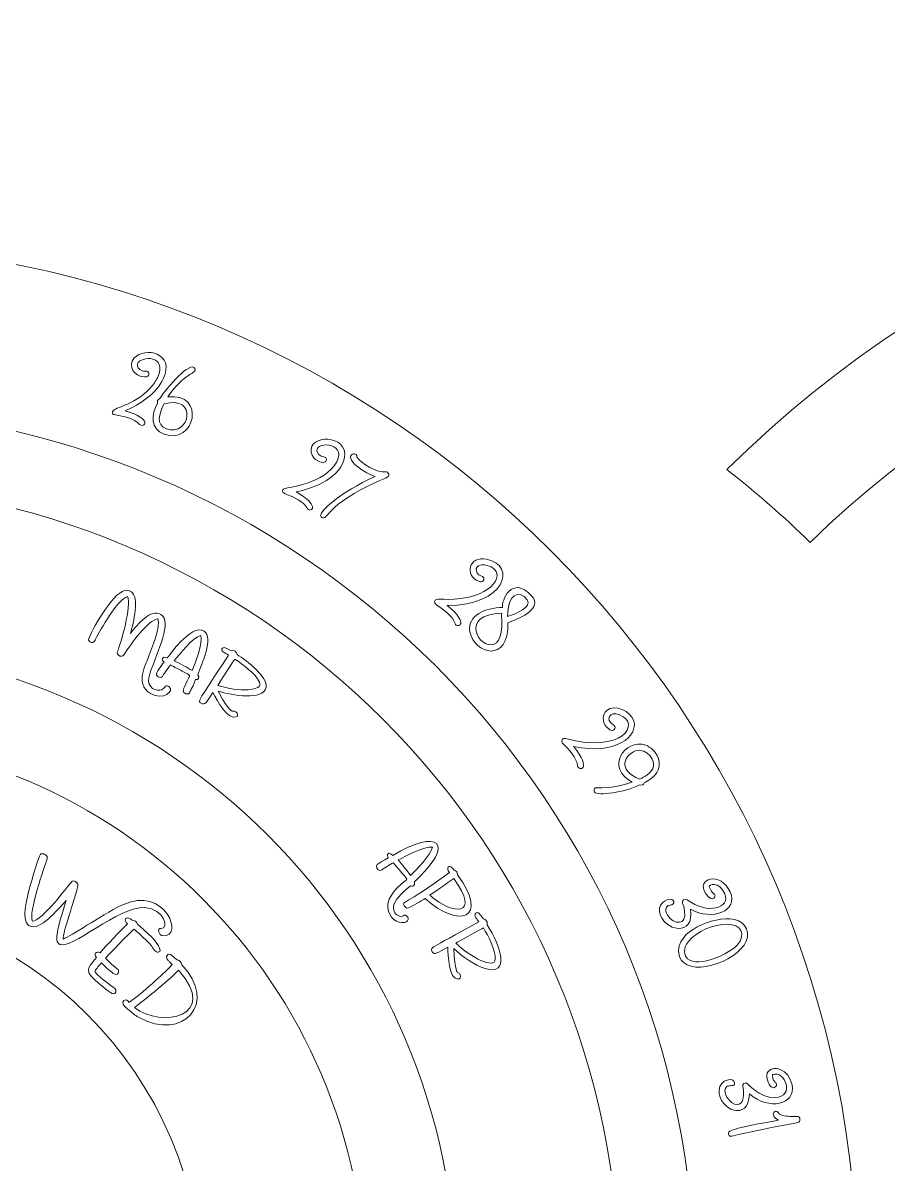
# Model space of a CAD drawing. Header units: inches. Extents: x 0.4 to 23.6, y -0.3 to 8.3.
# Drawn here: x 9.722 to 12.653, y 4.42 to 8.289 of the extents above; entities that cross this region are included whole.
import ezdxf

# ---------------------------------------------------------------- set-up
doc = ezdxf.new("R2010")
doc.units = ezdxf.units.IN
doc.header["$MEASUREMENT"] = 0
doc.layers.add('_U+0421_U+043B_U+043E_U+0439 1', color=7, linetype='Continuous')

msp = doc.modelspace()

# ---------------------------------------------------------------- linework, layer by layer
at = {"layer": '_U+0421_U+043B_U+043E_U+0439 1', "color": 1, "lineweight": 9, "true_color": 0xff0000}
for points in [[(17.3236, 6.5278), (17.4139, 6.6153), (17.5083, 6.6972), (17.6069, 6.775), (16.0694, 8.2889), (13.6236, 8.2694), (12.1069, 6.775), (12.2056, 6.6972), (12.3, 6.6153), (12.3889, 6.5278), (13.7667, 7.8653), (15.9486, 7.8639), (17.3236, 6.5278)], [(9.0069, 0.4486), (7.0528, 0.4486), (5.4625, 2.0389), (5.4625, 3.9931), (5.4625, 5.9472), (7.0528, 7.5375), (9.0069, 7.5375), (10.9611, 7.5375), (12.5514, 5.9472), (12.5514, 3.9931), (12.5514, 2.0389), (10.9611, 0.4486), (9.0069, 0.4486)], [(9.0069, 6.9847), (7.3569, 6.9847), (6.0153, 5.6431), (6.0153, 3.9931), (6.0153, 2.3431), (7.3569, 1.0014), (9.0069, 1.0014), (10.6569, 1.0014), (11.9986, 2.3431), (11.9986, 3.9931), (11.9986, 5.6431), (10.6569, 6.9847), (9.0069, 6.9847)], [(9.0069, 1.2556), (7.4972, 1.2556), (6.2694, 2.4833), (6.2694, 3.9931), (6.2694, 5.5028), (7.4972, 6.7306), (9.0069, 6.7306), (10.5167, 6.7306), (11.7444, 5.5028), (11.7444, 3.9931), (11.7444, 2.4833), (10.5167, 1.2556), (9.0069, 1.2556)], [(9.0069, 6.1764), (7.8028, 6.1764), (6.8236, 5.1972), (6.8236, 3.9931), (6.8236, 2.7889), (7.8028, 1.8097), (9.0069, 1.8097), (10.2111, 1.8097), (11.1903, 2.7889), (11.1903, 3.9931), (11.1903, 5.1972), (10.2111, 6.1764), (9.0069, 6.1764)], [(9.0069, 2.1181), (7.9736, 2.1181), (7.1319, 2.9597), (7.1319, 3.9931), (7.1319, 5.0264), (7.9736, 5.8681), (9.0069, 5.8681), (10.0403, 5.8681), (10.8819, 5.0264), (10.8819, 3.9931), (10.8819, 2.9597), (10.0403, 2.1181), (9.0069, 2.1181)], [(9.0069, 5.3139), (8.2778, 5.3139), (7.6861, 4.7208), (7.6861, 3.9931), (7.6861, 3.2653), (8.2792, 2.6722), (9.0069, 2.6722), (9.7361, 2.6722), (10.3278, 3.2653), (10.3278, 3.9931), (10.3278, 4.7208), (9.7361, 5.3139), (9.0069, 5.3139)]]:
    msp.add_open_spline(points, degree=3, knots=[0, 0, 0, 0, 1, 1, 1, 2, 2, 2, 3, 3, 3, 4, 4, 4, 4], dxfattribs=at)
at = {"layer": '_U+0421_U+043B_U+043E_U+0439 1', "lineweight": 0}
for points, knots in [([(10.0319, 6.9611), (10.0514, 6.9569), (10.1014, 6.9486), (10.1167, 6.9278), (10.1306, 6.9139), (10.1667, 6.9458), (10.0681, 6.9736), (10.1181, 6.9958), (10.175, 7.0319), (10.1972, 7.0819), (10.2389, 7.1708), (10.1347, 7.1917), (10.0986, 7.1528), (10.075, 7.1264), (10.1, 7.0889), (10.1333, 7.0889), (10.1375, 7.0889), (10.1389, 7.0889), (10.1403, 7.0889), (10.1542, 7.0917), (10.1486, 7.1111), (10.1375, 7.1083), (10.1347, 7.1083), (10.1333, 7.1069), (10.1264, 7.1097), (10.1139, 7.1125), (10.1083, 7.125), (10.1097, 7.1319), (10.1208, 7.1611), (10.2139, 7.1639), (10.1778, 7.0861), (10.1722, 7.075), (10.1639, 7.0625), (10.1542, 7.0514), (10.0944, 6.9875), (10.0222, 6.9861), (10.025, 6.9681), (10.0236, 6.9653), (10.0264, 6.9611), (10.0319, 6.9611)], [0, 0, 0, 0, 1, 1, 1, 2, 2, 2, 3, 3, 3, 4, 4, 4, 5, 5, 5, 6, 6, 6, 7, 7, 7, 8, 8, 8, 9, 9, 9, 10, 10, 10, 11, 11, 11, 12, 12, 12, 13, 13, 13, 13]), ([(10.1861, 7.0153), (10.2097, 7.0542), (10.2917, 7.1458), (10.3042, 7.1167), (10.3125, 7.0986), (10.2694, 7.1056), (10.2125, 7.0208), (10.3431, 7.0375), (10.3056, 6.8556), (10.2, 6.8944), (10.1542, 6.9111), (10.1556, 6.9625), (10.1778, 7), (10.1778, 7.0014), (10.1764, 7.0042), (10.1778, 7.0083), (10.1806, 7.0125), (10.1833, 7.0139), (10.1861, 7.0153)], [0, 0, 0, 0, 1, 1, 1, 2, 2, 2, 3, 3, 3, 4, 4, 4, 5, 5, 5, 6, 6, 6, 6]), ([(10.2, 6.9972), (10.1819, 6.9639), (10.1722, 6.9264), (10.2083, 6.9125), (10.2889, 6.8847), (10.3153, 7.0292), (10.2, 6.9972)], [0, 0, 0, 0, 1, 1, 1, 2, 2, 2, 2]), ([(10.6125, 6.6917), (10.6861, 6.6639), (10.6806, 6.6444), (10.6889, 6.6389), (10.7028, 6.6306), (10.7264, 6.6556), (10.6472, 6.6986), (10.7139, 6.7125), (10.8, 6.75), (10.8111, 6.8153), (10.825, 6.8958), (10.6861, 6.8944), (10.6986, 6.8333), (10.7042, 6.8028), (10.7375, 6.7972), (10.7403, 6.7986), (10.7542, 6.7986), (10.7528, 6.8181), (10.7417, 6.8181), (10.7389, 6.8194), (10.7222, 6.8194), (10.7181, 6.8375), (10.7125, 6.8736), (10.8347, 6.8653), (10.7764, 6.7875), (10.7264, 6.7208), (10.6111, 6.7153), (10.6042, 6.7083), (10.6028, 6.7069), (10.6014, 6.7042), (10.6014, 6.7028), (10.6028, 6.6958), (10.6069, 6.6944), (10.6125, 6.6917)], [0, 0, 0, 0, 1, 1, 1, 2, 2, 2, 3, 3, 3, 4, 4, 4, 5, 5, 5, 6, 6, 6, 7, 7, 7, 8, 8, 8, 9, 9, 9, 10, 10, 10, 11, 11, 11, 11]), ([(10.8875, 6.7639), (10.8958, 6.7583), (10.9056, 6.7542), (10.9153, 6.7514), (10.7931, 6.6958), (10.7292, 6.6333), (10.7306, 6.6194), (10.7306, 6.6139), (10.7333, 6.6139), (10.7347, 6.6125), (10.7556, 6.6), (10.7403, 6.6514), (10.9306, 6.7375), (10.9458, 6.7444), (10.9653, 6.7486), (10.9611, 6.7597), (10.9597, 6.7639), (10.9556, 6.7681), (10.95, 6.7667), (10.925, 6.7611), (10.8667, 6.7958), (10.8528, 6.8181), (10.8569, 6.8431), (10.7847, 6.8208), (10.8875, 6.7639)], [0, 0, 0, 0, 1, 1, 1, 2, 2, 2, 3, 3, 3, 4, 4, 4, 5, 5, 5, 6, 6, 6, 7, 7, 7, 8, 8, 8, 8]), ([(11.1222, 6.3167), (11.1375, 6.3056), (11.1806, 6.2778), (11.1861, 6.2528), (11.1931, 6.2347), (11.2389, 6.25), (11.1597, 6.3139), (11.3542, 6.3139), (11.3972, 6.4486), (11.2931, 6.4708), (11.2319, 6.4833), (11.2181, 6.4153), (11.2653, 6.3958), (11.2694, 6.3944), (11.2708, 6.3944), (11.2708, 6.3944), (11.2764, 6.3931), (11.2819, 6.3958), (11.2833, 6.4014), (11.2861, 6.4125), (11.275, 6.4125), (11.2667, 6.4181), (11.2583, 6.4236), (11.2542, 6.4389), (11.2611, 6.4444), (11.2819, 6.4667), (11.3694, 6.4333), (11.3056, 6.3764), (11.2792, 6.3528), (11.2403, 6.3417), (11.2056, 6.3375), (11.1389, 6.3292), (11.1208, 6.3431), (11.1167, 6.3278), (11.1167, 6.3236), (11.1181, 6.3194), (11.1222, 6.3167)], [0, 0, 0, 0, 1, 1, 1, 2, 2, 2, 3, 3, 3, 4, 4, 4, 5, 5, 5, 6, 6, 6, 7, 7, 7, 8, 8, 8, 9, 9, 9, 10, 10, 10, 11, 11, 11, 12, 12, 12, 12]), ([(11.4458, 6.3458), (11.4819, 6.3056), (11.4153, 6.2736), (11.3653, 6.2556), (11.3694, 6.1167), (11.2514, 6.1486), (11.2361, 6.225), (11.2264, 6.2806), (11.2889, 6.3069), (11.3472, 6.3069), (11.3417, 6.3278), (11.3778, 6.4208), (11.4458, 6.3458)], [0, 0, 0, 0, 1, 1, 1, 2, 2, 2, 3, 3, 3, 4, 4, 4, 4]), ([(9.9583, 6.1889), (9.9639, 6.1903), (9.9653, 6.1944), (9.9681, 6.2), (9.9847, 6.2319), (10.0417, 6.3333), (10.0764, 6.3444), (10.0903, 6.3139), (10.0542, 6.1861), (10.0417, 6.1556), (10.0403, 6.1486), (10.0472, 6.1403), (10.0569, 6.1417), (10.0625, 6.1431), (10.0639, 6.1472), (10.0667, 6.1514), (10.0833, 6.1778), (10.1486, 6.2681), (10.1792, 6.2681), (10.1792, 6.2681), (10.1792, 6.2681), (10.1792, 6.2681), (10.1903, 6.25), (10.1556, 6.1583), (10.1486, 6.1431), (10.1444, 6.1222), (10.0958, 6.05), (10.1542, 6.0153), (10.1958, 5.9903), (10.2389, 6.025), (10.2167, 6.0389), (10.2014, 6.0486), (10.2042, 6.0292), (10.1861, 6.0264), (10.1625, 6.0236), (10.1375, 6.0444), (10.1514, 6.0819), (10.1792, 6.1625), (10.2292, 6.2597), (10.1889, 6.2833), (10.1542, 6.3042), (10.1125, 6.2514), (10.0861, 6.2194), (10.0958, 6.2542), (10.1194, 6.3444), (10.0875, 6.3611), (10.0778, 6.3667), (10.0681, 6.3667), (10.0583, 6.3611), (10.0139, 6.3403), (9.9403, 6.2042), (9.9444, 6.1958), (9.9472, 6.1903), (9.9528, 6.1875), (9.9583, 6.1889)], [0, 0, 0, 0, 1, 1, 1, 2, 2, 2, 3, 3, 3, 4, 4, 4, 5, 5, 5, 6, 6, 6, 7, 7, 7, 8, 8, 8, 9, 9, 9, 10, 10, 10, 11, 11, 11, 12, 12, 12, 13, 13, 13, 14, 14, 14, 15, 15, 15, 16, 16, 16, 17, 17, 17, 18, 18, 18, 18]), ([(11.3639, 6.2764), (11.3931, 6.2861), (11.4486, 6.3083), (11.4306, 6.3333), (11.4028, 6.3681), (11.3639, 6.3528), (11.3639, 6.2764)], [0, 0, 0, 0, 1, 1, 1, 2, 2, 2, 2]), ([(11.3444, 6.2639), (11.3444, 6.2722), (11.3431, 6.2792), (11.3444, 6.2875), (11.1972, 6.2847), (11.2694, 6.1639), (11.3167, 6.1819), (11.3458, 6.1917), (11.3444, 6.2431), (11.3444, 6.2639), (11.3444, 6.2639), (11.3444, 6.2639), (11.3444, 6.2639)], [0, 0, 0, 0, 1, 1, 1, 2, 2, 2, 3, 3, 3, 4, 4, 4, 4]), ([(10.3361, 6.2264), (10.3681, 6.2056), (10.3278, 6.1153), (10.3139, 6.0778), (10.3222, 6.0694), (10.3167, 6.0611), (10.3069, 6.0625), (10.2931, 6.0278), (10.2889, 6.0264), (10.2861, 6.0181), (10.2861, 6.0153), (10.2819, 6.0139), (10.2778, 6.0139), (10.2736, 6.0139), (10.2722, 6.0153), (10.2708, 6.0167), (10.2597, 6.0236), (10.2653, 6.0292), (10.2778, 6.0583), (10.2875, 6.0792), (10.2958, 6.0736), (10.2611, 6.0917), (10.2486, 6.0986), (10.2375, 6.1042), (10.2208, 6.1125), (10.2153, 6.1042), (10.1958, 6.0764), (10.1944, 6.0736), (10.1875, 6.0639), (10.1694, 6.0764), (10.175, 6.0861), (10.1764, 6.0889), (10.1972, 6.1194), (10.2, 6.1222), (10.1903, 6.1278), (10.1917, 6.1444), (10.2111, 6.1361), (10.2222, 6.1514), (10.2458, 6.1806), (10.2569, 6.1917), (10.2833, 6.2167), (10.3111, 6.2431), (10.3361, 6.2264)], [0, 0, 0, 0, 1, 1, 1, 2, 2, 2, 3, 3, 3, 4, 4, 4, 5, 5, 5, 6, 6, 6, 7, 7, 7, 8, 8, 8, 9, 9, 9, 10, 10, 10, 11, 11, 11, 12, 12, 12, 13, 13, 13, 14, 14, 14, 14]), ([(10.2347, 6.1264), (10.2583, 6.1153), (10.2778, 6.1042), (10.2958, 6.0931), (10.3056, 6.1181), (10.3319, 6.1861), (10.325, 6.2125), (10.2972, 6.2056), (10.2514, 6.1486), (10.2347, 6.1264)], [0, 0, 0, 0, 1, 1, 1, 2, 2, 2, 3, 3, 3, 3]), ([(10.4097, 6.1694), (10.4125, 6.1681), (10.4139, 6.1681), (10.4278, 6.1597), (10.4347, 6.1639), (10.4486, 6.1569), (10.4472, 6.1472), (10.4806, 6.1278), (10.5528, 6.0708), (10.5458, 6.0361), (10.5375, 5.9917), (10.4292, 6.0083), (10.3833, 6.0236), (10.3833, 6.0236), (10.3875, 6.0153), (10.3875, 6.0153), (10.4181, 5.9569), (10.4306, 5.9569), (10.4319, 5.9556), (10.4347, 5.9556), (10.4417, 5.9569), (10.4472, 5.9486), (10.45, 5.9431), (10.45, 5.9375), (10.4444, 5.9361), (10.4139, 5.9264), (10.3806, 5.9903), (10.3653, 6.0194), (10.3403, 5.9819), (10.3403, 5.975), (10.325, 5.9833), (10.3139, 5.9917), (10.3139, 5.9847), (10.4181, 6.1458), (10.4069, 6.1528), (10.4056, 6.1528), (10.4042, 6.1542), (10.3903, 6.1597), (10.3944, 6.1764), (10.4097, 6.1694)], [0, 0, 0, 0, 1, 1, 1, 2, 2, 2, 3, 3, 3, 4, 4, 4, 5, 5, 5, 6, 6, 6, 7, 7, 7, 8, 8, 8, 9, 9, 9, 10, 10, 10, 11, 11, 11, 12, 12, 12, 13, 13, 13, 13]), ([(10.3819, 6.0431), (10.4528, 6.0194), (10.5375, 6.0236), (10.5236, 6.0542), (10.5097, 6.0833), (10.4667, 6.1139), (10.4403, 6.1319), (10.4417, 6.1361), (10.4083, 6.0861), (10.3819, 6.0431)], [0, 0, 0, 0, 1, 1, 1, 2, 2, 2, 3, 3, 3, 3]), ([(11.5528, 5.8444), (11.5694, 5.8292), (11.6, 5.7944), (11.6014, 5.7708), (11.6042, 5.7514), (11.6528, 5.7556), (11.5875, 5.8361), (11.7347, 5.8056), (11.8069, 5.8722), (11.7917, 5.9222), (11.7819, 5.9542), (11.7264, 5.9833), (11.6986, 5.9569), (11.6861, 5.9444), (11.6833, 5.9208), (11.6986, 5.9028), (11.7028, 5.8986), (11.7111, 5.8917), (11.7139, 5.8917), (11.7278, 5.8861), (11.7333, 5.9042), (11.7222, 5.9097), (11.7222, 5.9097), (11.7208, 5.9111), (11.7194, 5.9111), (11.6972, 5.925), (11.7056, 5.9583), (11.7431, 5.9431), (11.8194, 5.9139), (11.7514, 5.8111), (11.5597, 5.8625), (11.5556, 5.8639), (11.55, 5.8625), (11.5486, 5.8583), (11.5444, 5.85), (11.5514, 5.8458), (11.5528, 5.8444)], [0, 0, 0, 0, 1, 1, 1, 2, 2, 2, 3, 3, 3, 4, 4, 4, 5, 5, 5, 6, 6, 6, 7, 7, 7, 8, 8, 8, 9, 9, 9, 10, 10, 10, 11, 11, 11, 12, 12, 12, 12]), ([(11.8556, 5.7319), (11.8417, 5.7194), (11.8306, 5.7153), (11.8264, 5.7125), (11.825, 5.7069), (11.8208, 5.7028), (11.8125, 5.7056), (11.7597, 5.6806), (11.6694, 5.6667), (11.6583, 5.6819), (11.6556, 5.6861), (11.6569, 5.6931), (11.6611, 5.6958), (11.6653, 5.6986), (11.7139, 5.6889), (11.7861, 5.7153), (11.6931, 5.7625), (11.7611, 5.8639), (11.8319, 5.8403), (11.8639, 5.8292), (11.9042, 5.7736), (11.8556, 5.7319)], [0, 0, 0, 0, 1, 1, 1, 2, 2, 2, 3, 3, 3, 4, 4, 4, 5, 5, 5, 6, 6, 6, 7, 7, 7, 7]), ([(11.7972, 5.8208), (11.7625, 5.8097), (11.7319, 5.7556), (11.8125, 5.725), (11.8292, 5.7333), (11.8458, 5.7444), (11.8556, 5.7597), (11.8694, 5.7847), (11.8375, 5.8333), (11.7972, 5.8208)], [0, 0, 0, 0, 1, 1, 1, 2, 2, 2, 3, 3, 3, 3]), ([(11.0222, 5.3861), (11.0222, 5.3903), (10.9792, 5.4389), (10.9764, 5.4417), (10.9667, 5.4361), (10.9389, 5.4194), (10.9361, 5.4167), (10.9292, 5.4125), (10.9194, 5.4208), (10.9194, 5.4292), (10.9194, 5.4361), (10.9236, 5.4375), (10.9597, 5.4583), (10.9528, 5.4681), (10.9597, 5.4833), (10.975, 5.4667), (11.1264, 5.5569), (11.1944, 5.5139), (11.0472, 5.3764), (11.0472, 5.375), (11.05, 5.3722), (11.0486, 5.3681), (11.0472, 5.3625), (11.0403, 5.3597), (11.0347, 5.3639), (11.0014, 5.3347), (10.9819, 5.3167), (10.9778, 5.2944), (10.9764, 5.2764), (10.9847, 5.2639), (10.9972, 5.2611), (11.0097, 5.2569), (11.0111, 5.2667), (11.0181, 5.2639), (11.0319, 5.2583), (11.0306, 5.2389), (11.0069, 5.2389), (10.9806, 5.2389), (10.9542, 5.2681), (10.9583, 5.3028), (10.9639, 5.3444), (11.0194, 5.3792), (11.0222, 5.3861)], [0, 0, 0, 0, 1, 1, 1, 2, 2, 2, 3, 3, 3, 4, 4, 4, 5, 5, 5, 6, 6, 6, 7, 7, 7, 8, 8, 8, 9, 9, 9, 10, 10, 10, 11, 11, 11, 12, 12, 12, 13, 13, 13, 14, 14, 14, 14]), ([(11.0347, 5.3986), (11.0556, 5.4181), (11.1028, 5.4667), (11.1097, 5.4944), (11.0833, 5.4986), (11.0139, 5.4625), (10.9931, 5.4514), (11.0083, 5.4333), (11.0222, 5.4167), (11.0347, 5.3986)], [0, 0, 0, 0, 1, 1, 1, 2, 2, 2, 3, 3, 3, 3]), ([(9.7444, 5.2278), (9.7792, 5.2097), (9.8389, 5.2819), (9.8681, 5.3139), (9.8389, 5.2167), (9.8264, 5.1778), (9.8458, 5.1653), (9.8458, 5.1653), (9.8472, 5.1667), (9.8472, 5.1667), (9.8472, 5.1667), (9.8472, 5.1653), (9.8472, 5.1653), (9.8792, 5.1431), (10.05, 5.2958), (10.1347, 5.2903), (10.2014, 5.2861), (10.2181, 5.2167), (10.1903, 5.2194), (10.1736, 5.2208), (10.1833, 5.1944), (10.1958, 5.1944), (10.2694, 5.1861), (10.2056, 5.3681), (10.0569, 5.2986), (9.9806, 5.2597), (9.8847, 5.1931), (9.8583, 5.1833), (9.8583, 5.2111), (9.8861, 5.2792), (9.9083, 5.3639), (9.9097, 5.375), (9.8931, 5.3861), (9.8861, 5.3764), (9.8736, 5.3625), (9.7861, 5.2431), (9.7542, 5.2444), (9.7389, 5.2694), (9.7958, 5.4319), (9.8042, 5.4556), (9.8069, 5.4653), (9.7944, 5.4736), (9.7847, 5.4722), (9.7792, 5.4708), (9.7806, 5.475), (9.7569, 5.4), (9.7472, 5.3667), (9.7236, 5.2875), (9.7292, 5.2528), (9.7319, 5.2333), (9.7431, 5.2292), (9.7444, 5.2278)], [0, 0, 0, 0, 1, 1, 1, 2, 2, 2, 3, 3, 3, 4, 4, 4, 5, 5, 5, 6, 6, 6, 7, 7, 7, 8, 8, 8, 9, 9, 9, 10, 10, 10, 11, 11, 11, 12, 12, 12, 13, 13, 13, 14, 14, 14, 15, 15, 15, 16, 16, 16, 17, 17, 17, 17]), ([(11.1667, 5.4083), (11.1528, 5.4264), (11.1667, 5.4361), (11.1778, 5.4236), (11.1778, 5.4236), (11.1833, 5.4167), (11.1833, 5.4167), (11.1903, 5.4153), (11.1944, 5.4069), (11.1944, 5.4014), (11.3042, 5.2514), (11.2, 5.2167), (11.0847, 5.3208), (11.0694, 5.3111), (11.0444, 5.2958), (11.0278, 5.2889), (11.0208, 5.2861), (11.0153, 5.2931), (11.0139, 5.2958), (11.0056, 5.3139), (11.0111, 5.2931), (11.1667, 5.4083)], [0, 0, 0, 0, 1, 1, 1, 2, 2, 2, 3, 3, 3, 4, 4, 4, 5, 5, 5, 6, 6, 6, 7, 7, 7, 7]), ([(11.1, 5.3319), (11.1819, 5.2611), (11.2736, 5.2611), (11.1819, 5.3889), (11.1778, 5.3861), (11.1278, 5.35), (11.1, 5.3319)], [0, 0, 0, 0, 1, 1, 1, 2, 2, 2, 2]), ([(11.9833, 5.2847), (12.0597, 5.2431), (12.1472, 5.2792), (12.1181, 5.3431), (12.0875, 5.4125), (11.9986, 5.3917), (12.0361, 5.3361), (12.0597, 5.3014), (12.0764, 5.3319), (12.0611, 5.3389), (12.0556, 5.3444), (12.0528, 5.3458), (12.0472, 5.3597), (12.0431, 5.3681), (12.0806, 5.3806), (12.1, 5.3361), (12.1208, 5.2889), (12.0417, 5.2639), (11.9722, 5.3167), (11.9639, 5.3222), (11.9528, 5.3153), (11.9569, 5.3042), (11.9597, 5.2986), (11.9625, 5.2889), (11.9639, 5.2778), (11.9722, 5.2292), (11.9278, 5.2306), (11.9056, 5.2639), (11.9, 5.2722), (11.8972, 5.2833), (11.9028, 5.2917), (11.9097, 5.3014), (11.9208, 5.2958), (11.925, 5.3028), (11.9292, 5.3069), (11.9264, 5.3139), (11.9222, 5.3167), (11.9153, 5.3222), (11.8736, 5.3125), (11.8792, 5.275), (11.8917, 5.2083), (12, 5.1903), (11.9833, 5.2847)], [0, 0, 0, 0, 1, 1, 1, 2, 2, 2, 3, 3, 3, 4, 4, 4, 5, 5, 5, 6, 6, 6, 7, 7, 7, 8, 8, 8, 9, 9, 9, 10, 10, 10, 11, 11, 11, 12, 12, 12, 13, 13, 13, 14, 14, 14, 14]), ([(11.2875, 5.0833), (11.2528, 5.0944), (11.2083, 5.125), (11.1819, 5.1514), (11.1847, 5.0722), (11.1944, 5.0708), (11.1944, 5.0694), (11.2083, 5.0667), (11.2069, 5.0472), (11.1972, 5.0472), (11.1639, 5.0472), (11.1625, 5.1278), (11.1611, 5.1556), (11.125, 5.1361), (11.1167, 5.1278), (11.1083, 5.1403), (11.1028, 5.1569), (11.0903, 5.1431), (11.2667, 5.2417), (11.2597, 5.2514), (11.2583, 5.2542), (11.2569, 5.2556), (11.2472, 5.2667), (11.2597, 5.2806), (11.2694, 5.2681), (11.2722, 5.2639), (11.2722, 5.2639), (11.2819, 5.2514), (11.2861, 5.2514), (11.2903, 5.2486), (11.2931, 5.2444), (11.2931, 5.2444), (11.2917, 5.2431), (11.2917, 5.2431), (11.2917, 5.2431), (11.2931, 5.2444), (11.2931, 5.2444), (11.2958, 5.2403), (11.2958, 5.2361), (11.2944, 5.2319), (11.3417, 5.1597), (11.3736, 5.0569), (11.2875, 5.0833)], [0, 0, 0, 0, 1, 1, 1, 2, 2, 2, 3, 3, 3, 4, 4, 4, 5, 5, 5, 6, 6, 6, 7, 7, 7, 8, 8, 8, 9, 9, 9, 10, 10, 10, 11, 11, 11, 12, 12, 12, 13, 13, 13, 14, 14, 14, 14]), ([(12.1736, 5.2181), (12.2056, 5.1431), (12.0403, 5.0625), (11.9722, 5.0958), (11.9431, 5.1097), (11.9292, 5.15), (11.9611, 5.1889), (12, 5.2389), (12.1431, 5.2861), (12.1736, 5.2181)], [0, 0, 0, 0, 1, 1, 1, 2, 2, 2, 3, 3, 3, 3]), ([(9.9847, 5.0278), (10.0125, 5.0056), (10.0306, 4.9889), (10.0361, 5.0028), (10.0403, 5.0125), (10.0292, 5.0194), (10.0222, 5.0236), (10.0111, 5.0319), (9.9708, 5.0625), (9.9653, 5.0736), (9.9708, 5.0833), (9.9806, 5.0944), (9.9875, 5.1028), (10.0083, 5.0833), (10.0208, 5.0708), (10.0306, 5.0653), (10.0389, 5.0583), (10.0486, 5.0667), (10.0458, 5.0764), (10.0444, 5.0819), (10.0431, 5.0806), (10.0222, 5.0986), (10.0139, 5.1069), (10.0097, 5.1097), (10.0014, 5.1181), (10.0375, 5.1583), (10.0972, 5.2167), (10.0986, 5.2167), (10.1028, 5.2139), (10.1528, 5.1694), (10.1625, 5.1528), (10.1653, 5.1486), (10.1653, 5.1472), (10.1681, 5.1444), (10.1819, 5.1292), (10.2222, 5.1403), (10.1097, 5.2333), (10.1083, 5.2403), (10.1, 5.2486), (10.0917, 5.2472), (10.0889, 5.2486), (10.0875, 5.25), (10.0861, 5.2514), (10.0708, 5.2611), (10.0611, 5.2472), (10.0764, 5.2347), (10.05, 5.2097), (10.0069, 5.1639), (9.9833, 5.1361), (9.9708, 5.1444), (9.9597, 5.1319), (9.9708, 5.1208), (9.9375, 5.0806), (9.9278, 5.0736), (9.9847, 5.0278)], [0, 0, 0, 0, 1, 1, 1, 2, 2, 2, 3, 3, 3, 4, 4, 4, 5, 5, 5, 6, 6, 6, 7, 7, 7, 8, 8, 8, 9, 9, 9, 10, 10, 10, 11, 11, 11, 12, 12, 12, 13, 13, 13, 14, 14, 14, 15, 15, 15, 16, 16, 16, 17, 17, 17, 18, 18, 18, 18]), ([(12.1083, 5.2333), (12.0639, 5.2347), (12.0042, 5.2097), (11.9764, 5.175), (11.9569, 5.15), (11.9625, 5.1264), (11.9736, 5.1167), (12.0125, 5.0833), (12.1181, 5.1361), (12.1417, 5.1625), (12.175, 5.2), (12.1528, 5.2333), (12.1083, 5.2333)], [0, 0, 0, 0, 1, 1, 1, 2, 2, 2, 3, 3, 3, 4, 4, 4, 4]), ([(11.1889, 5.1694), (11.2389, 5.1208), (11.3208, 5.0792), (11.3222, 5.1153), (11.3236, 5.1472), (11.2986, 5.1944), (11.2819, 5.2208), (11.2764, 5.2181), (11.1931, 5.1722), (11.1889, 5.1694)], [0, 0, 0, 0, 1, 1, 1, 2, 2, 2, 3, 3, 3, 3]), ([(10.1139, 4.9181), (10.1014, 4.925), (10.0903, 4.9333), (10.0806, 4.9431), (10.0778, 4.9444), (10.075, 4.9458), (10.0736, 4.9486), (10.0736, 4.9486), (10.0722, 4.95), (10.0722, 4.95), (10.0639, 4.9583), (10.0556, 4.9667), (10.0639, 4.975), (10.0708, 4.9806), (10.0778, 4.9736), (10.0819, 4.9681), (10.1444, 5.0153), (10.2069, 5.0736), (10.2278, 5.0972), (10.2208, 5.1042), (10.2181, 5.1069), (10.2167, 5.1083), (10.2167, 5.1083), (10.2167, 5.1083), (10.2167, 5.1083), (10.2139, 5.1111), (10.2111, 5.1125), (10.2097, 5.1181), (10.2069, 5.1264), (10.2111, 5.1306), (10.2167, 5.1319), (10.2236, 5.1319), (10.2278, 5.1278), (10.2431, 5.1125), (10.25, 5.1139), (10.2597, 5.1056), (10.2597, 5.0958), (10.3847, 4.9681), (10.2653, 4.8333), (10.1139, 4.9181)], [0, 0, 0, 0, 1, 1, 1, 2, 2, 2, 3, 3, 3, 4, 4, 4, 5, 5, 5, 6, 6, 6, 7, 7, 7, 8, 8, 8, 9, 9, 9, 10, 10, 10, 11, 11, 11, 12, 12, 12, 13, 13, 13, 13]), ([(10.2486, 5.0778), (10.2, 5.0264), (10.1014, 4.9528), (10.1, 4.9514), (10.1917, 4.8792), (10.3889, 4.9208), (10.2486, 5.0778)], [0, 0, 0, 0, 1, 1, 1, 2, 2, 2, 2]), ([(12.2708, 4.6972), (12.2667, 4.7028), (12.2639, 4.7056), (12.2611, 4.7208), (12.2611, 4.7222), (12.2611, 4.7236), (12.2625, 4.7236), (12.3028, 4.7403), (12.3403, 4.6472), (12.2694, 4.6458), (12.2153, 4.6444), (12.1792, 4.6944), (12.1722, 4.6958), (12.1694, 4.6958), (12.1583, 4.6931), (12.1611, 4.6833), (12.1639, 4.6694), (12.1653, 4.6389), (12.1556, 4.6278), (12.1486, 4.6194), (12.1333, 4.6208), (12.125, 4.6278), (12.1056, 4.6403), (12.0931, 4.6708), (12.1056, 4.6819), (12.1153, 4.6903), (12.1333, 4.6806), (12.1333, 4.6958), (12.1333, 4.7153), (12.0819, 4.7097), (12.0806, 4.6708), (12.0778, 4.6028), (12.1819, 4.5625), (12.1833, 4.6583), (12.25, 4.6014), (12.3417, 4.6208), (12.3278, 4.6889), (12.3167, 4.7431), (12.2653, 4.7569), (12.2472, 4.7347), (12.2347, 4.7208), (12.2486, 4.6903), (12.2569, 4.6819), (12.2694, 4.6722), (12.2819, 4.6903), (12.2708, 4.6972)], [0, 0, 0, 0, 1, 1, 1, 2, 2, 2, 3, 3, 3, 4, 4, 4, 5, 5, 5, 6, 6, 6, 7, 7, 7, 8, 8, 8, 9, 9, 9, 10, 10, 10, 11, 11, 11, 12, 12, 12, 13, 13, 13, 14, 14, 14, 15, 15, 15, 15]), ([(12.2833, 4.5917), (12.2819, 4.5931), (12.2819, 4.5958), (12.2778, 4.5986), (12.2653, 4.6056), (12.2528, 4.5819), (12.2819, 4.5694), (12.1208, 4.5403), (12.1097, 4.5333), (12.1125, 4.5222), (12.1208, 4.5069), (12.0944, 4.5139), (12.3375, 4.5597), (12.3458, 4.5611), (12.35, 4.5611), (12.3528, 4.5653), (12.3556, 4.5694), (12.3556, 4.575), (12.3514, 4.5792), (12.3472, 4.5833), (12.3458, 4.5806), (12.325, 4.5819), (12.3153, 4.5819), (12.2889, 4.5847), (12.2833, 4.5917)], [0, 0, 0, 0, 1, 1, 1, 2, 2, 2, 3, 3, 3, 4, 4, 4, 5, 5, 5, 6, 6, 6, 7, 7, 7, 8, 8, 8, 8])]:
    msp.add_open_spline(points, degree=3, knots=knots, dxfattribs=at)

doc.saveas('drawing.dxf')
